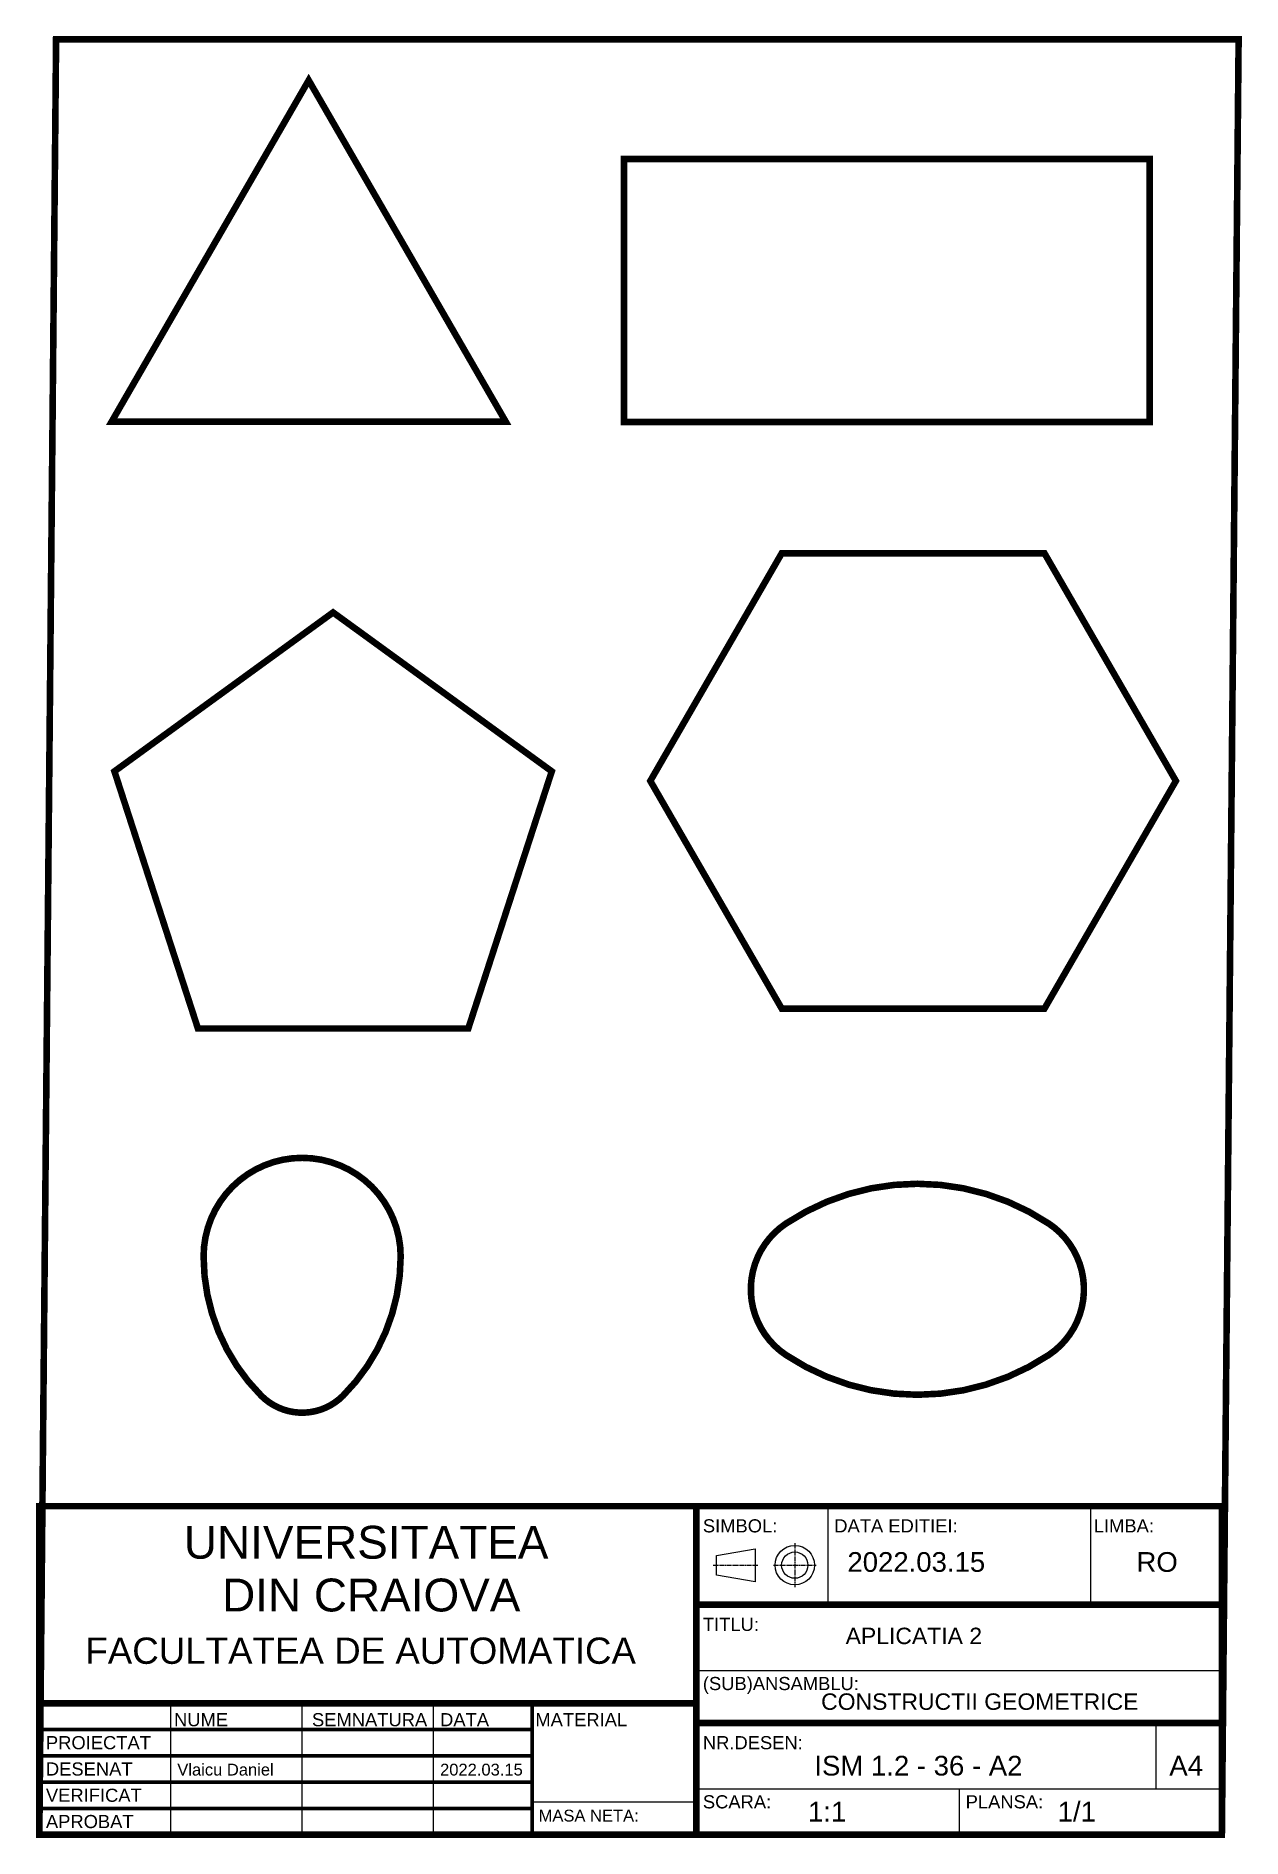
# Model space of a CAD drawing. Header units: millimetres. Extents: x 19 to 203, y 10 to 284.
import ezdxf

# ---------------------------------------------------------------- set-up
doc = ezdxf.new("R2010")
doc.units = ezdxf.units.MM
doc.linetypes.add('ACAD_ISO04W100', pattern=[30, 24, -3, 0, -3])
doc.styles.add('style1', font='arial.ttf')

# ---------------------------------------------------------------- blocks, each defined once
blk = doc.blocks.new('simbol 2')
at = {"linetype": 'ACAD_ISO04W100', "ltscale": 0.03}
for p, q in [((-0.01, 3.34), (-0.01, -3.34)), ((-3.24, 0), (3.24, 0))]:
    blk.add_line(p, q, dxfattribs=at)
at = {"linetype": 'Continuous', "ltscale": 0.03}
for radius in [3, 2]:
    blk.add_circle((-0.01, 0.02), radius, dxfattribs=at)
blk = doc.blocks.new('simbol 1')
at = {"linetype": 'ACAD_ISO04W100', "ltscale": 0.03}
blk.add_line((-3.45, 0), (3.45, 0), dxfattribs=at)
blk.add_lwpolyline([(-2.94, -1.5), (-2.94, 1.5), (2.96, 2.5), (2.96, -2.5)], close=True)

msp = doc.modelspace()

# ---------------------------------------------------------------- linework, layer by layer
for p, q in [((140, 60), (140, 45)), ((180, 60), (180, 45)), ((120, 35), (200, 35)), ((40, 10), (40, 30)), ((60, 10), (60, 30)), ((80, 10), (80, 30)), ((190, 17), (190, 27)), ((120, 17), (200, 17)), ((160, 17), (160, 10)), ((95, 15), (120, 15))]:
    msp.add_line(p, q)
at = {"lineweight": 70}
for p, q in [((95, 10), (95, 30)), ((20, 26), (95, 26)), ((20, 22), (95, 22)), ((20, 18), (95, 18)), ((20, 14), (95, 14))]:
    msp.add_line(p, q, dxfattribs=at)
at = {"const_width": 1}
for points in [[(20, 10), (200, 10), (202.55, 283.22), (22.55, 283.22)], [(20, 60), (120, 60), (120, 10), (20, 10)], [(120, 60), (200, 60), (200, 10), (120, 10)], [(120, 45), (200, 45), (200, 27), (120, 27)], [(20, 30), (120, 30), (120, 10), (20, 10)]]:
    msp.add_lwpolyline(points, close=True, dxfattribs=at)
at = {"color": 3, "const_width": 1}
msp.add_lwpolyline([(31, 225.02), (91, 225.02), (61, 276.98)], close=True, dxfattribs=at)
at = {"color": 1, "const_width": 1}
msp.add_lwpolyline([(109, 225), (189, 225), (189, 265), (109, 265)], close=True, dxfattribs=at)
at = {"color": 4, "const_width": 1}
msp.add_lwpolyline([(133, 205), (113, 170.36), (133, 135.72), (173, 135.72), (193, 170.36), (173, 205)], close=True, dxfattribs=at)
at = {"color": 212, "const_width": 1}
msp.add_lwpolyline([(64.71, 196), (31.43, 171.82), (44.14, 132.68), (85.29, 132.68), (98, 171.82)], close=True, dxfattribs=at)
at = {"color": 6, "const_width": 1}
msp.add_lwpolyline([(45, 98, 0.198912), (53.79, 76.79, 0.414214), (66.21, 76.79, 0.198912), (75, 98, 1)], format="xyb", close=True, dxfattribs=at)
at = {"color": 220, "const_width": 1}
msp.add_lwpolyline([(133.65, 83, 0.302776), (173.65, 83, 0.535184), (173.65, 103, 0.302776), (133.65, 103, 0.535184)], format="xyb", close=True, dxfattribs=at)
for points in [[(20, 10), (200, 10), (200, 60), (20, 60), (20, 10)], [(120, 10), (120, 60)], [(200, 45), (120, 45)], [(20, 30), (120, 30)], [(200, 27), (120, 27)]]:
    msp.add_lwpolyline(points)

# ---------------------------------------------------------------- block references
for name, p in [('simbol 1', (126, 51)), ('simbol 2', (135, 51))]:
    msp.add_blockref(name, p)

# ---------------------------------------------------------------- texts
at = {"style": 'style1'}
for s, height, p in [('SIMBOL:', 2, (121, 56)), ('DATA EDITIEI:', 2, (141, 56)), ('LIMBA:', 2, (180.5, 56)), ('UNIVERSITATEA', 5, (42, 52)), ('2022.03.15', 3, (143, 50)), ('RO', 3, (187, 50)), ('   DIN CRAIOVA', 5, (42, 43.97)), ('TITLU:', 2, (121, 41)), ('         APLICATIA 2', 2.5, (134, 39)), ('FACULTATEA DE AUTOMATICA', 4, (27, 36)), ('(SUB)ANSAMBLU:', 2, (121, 32)), ('CONSTRUCTII GEOMETRICE', 2.5, (139, 29)), ('NUME', 2, (40.5, 26.5)), ('SEMNATURA', 2, (61.5, 26.5)), ('DATA', 2, (81, 26.5)), ('MATERIAL', 2, (95.5, 26.5)), ('PROIECTAT', 2, (21, 23)), ('NR.DESEN:', 2, (121, 23)), ('            ISM 1.2 - 36 - A2', 3, (124, 19)), ('A4', 3, (192, 19)), ('DESENAT', 2, (21, 19)), ('Vlaicu Daniel', 1.8, (41, 19)), ('2022.03.15', 1.8, (81, 19)), ('VERIFICAT', 2, (21, 15)), ('MASA NETA:', 1.8, (96, 12)), ('SCARA:', 2, (121, 14)), ('1:1', 3, (137, 12)), ('PLANSA:', 2, (161, 14)), ('1/1', 3, (175, 12)), ('APROBAT', 2, (21, 11))]:
    msp.add_text(s, height=height, dxfattribs=at).set_placement(p)

doc.saveas('drawing.dxf')
